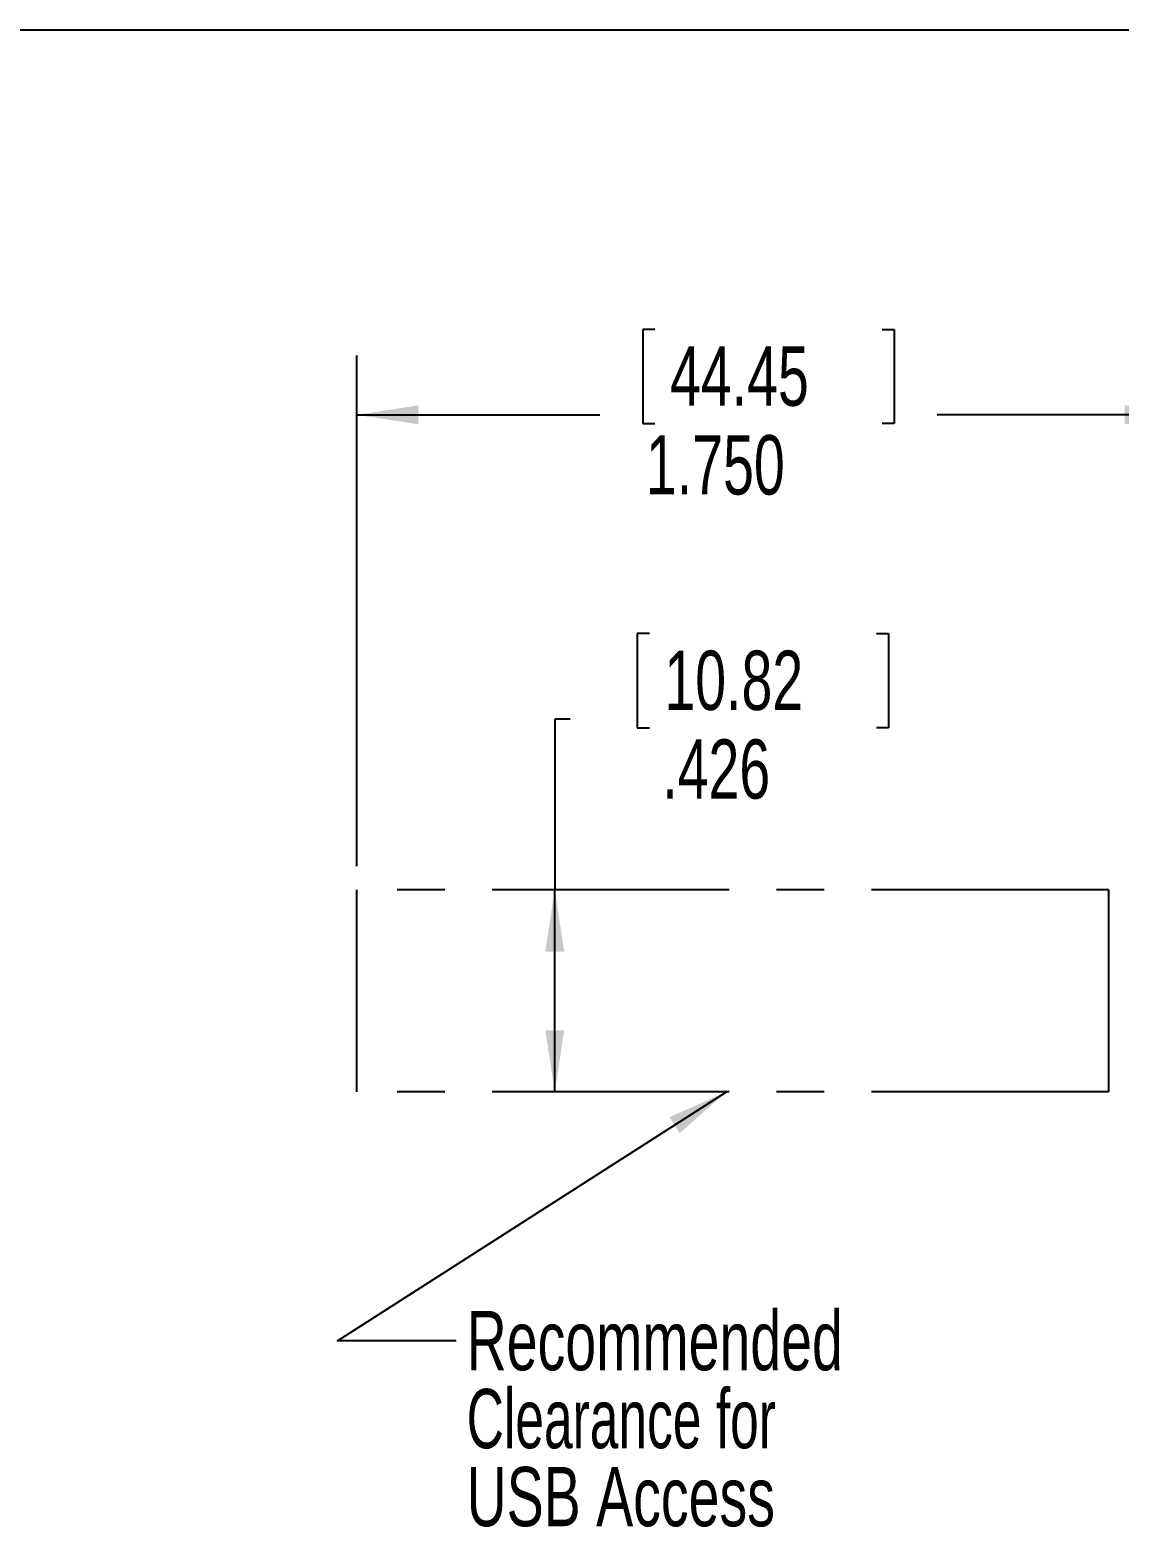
# Model space of a CAD drawing. Extents: x 0.3 to 16.8, y 0.3 to 10.8.
# Drawn here: x 4.646 to 6.943, y 7.611 to 10.767 of the extents above; entities that cross this region are included whole.
import ezdxf
from ezdxf.enums import TextEntityAlignment as Align

# ---------------------------------------------------------------- set-up
doc = ezdxf.new("R2010")
doc.units = 0
doc.linetypes.add('CENTERX2', pattern=[0.8, 0.5, -0.1, 0.1, -0.1])
doc.layers.get('0').update_dxf_attribs({"linetype": 'CONTINUOUS'})
doc.layers.add('FORMAT', color=7, linetype='CONTINUOUS')
doc.dimstyles.new('SLDDIMSTYLE0', dxfattribs={"dimtxt": 0.125, "dimasz": 0.13, "dimexe": 0, "dimexo": 0.0625, "dimgap": 0.03125, "dimtad": 0, "dimtih": 1, "dimtoh": 1, "dimrnd": 1e-09, "dimzin": 4, "dimsah": 1, "dimcen": 0.09, "dimazin": 3, "dimtfac": 1, "dimtofl": 0, "dimtmove": 0, "dimatfit": 3})
doc.dimstyles.new('SLDDIMSTYLE3', dxfattribs={"dimtxt": 0.125, "dimasz": 0.13, "dimexe": 0, "dimexo": 0.0625, "dimgap": 0.03125, "dimtad": 0, "dimtih": 1, "dimtoh": 1, "dimrnd": 1e-09, "dimzin": 12, "dimsah": 1, "dimcen": 0.09, "dimazin": 3, "dimtfac": 1, "dimtofl": 0, "dimtmove": 0, "dimatfit": 3})

# ---------------------------------------------------------------- blocks, each defined once
blk = doc.blocks.new('SW_BROKEN_VIEW_0')
at = {"color": 0, "linetype": 'CENTERX2'}
for p, q in [((0, 0), (-1.5858, 0)), ((-1.5858, 0), (-1.5858, -0.426)), ((0, 0), (0, -0.426)), ((0, -0.426), (-1.5858, -0.426))]:
    blk.add_line(p, q, dxfattribs=at)
blk = doc.blocks.new('_D_5')
at = {"layer": 'FORMAT'}
for p, q in [((5.9644, 10.1358), (5.939, 10.1358)), ((5.939, 10.1358), (5.939, 9.9373)), ((6.4435, 10.1358), (6.4689, 10.1358)), ((6.4689, 10.1358), (6.4689, 9.9373)), ((5.3354, 9.0044), (5.3354, 10.0807)), ((7.0854, 8.9903), (7.0854, 10.0807)), ((5.3354, 9.9557), (5.8485, 9.9557)), ((7.0854, 9.9557), (6.5595, 9.9557)), ((5.939, 9.9373), (5.9644, 9.9373)), ((6.4689, 9.9373), (6.4435, 9.9373))]:
    blk.add_line(p, q, dxfattribs=at)
for points in [[(5.3354, 9.9557), (5.4654, 9.9357), (5.4654, 9.9757)], [(7.0854, 9.9557), (6.9554, 9.9757), (6.9554, 9.9357)]]:
    blk.add_solid(points, dxfattribs=at)
at = {"layer": 'FORMAT', "width": 0.7}
for s, p in [('44.45', (5.9962, 9.9373, 0.0039)), ('1.750', (5.9454, 9.7503, 0.0039))]:
    blk.add_text(s, height=0.125, dxfattribs=at).set_placement(p, align=Align.BOTTOM_LEFT)
blk = doc.blocks.new('_D_6')
at = {"layer": 'FORMAT'}
for p, q in [((5.9526, 9.4945), (5.9272, 9.4945)), ((5.9272, 9.4945), (5.9272, 9.2961)), ((6.4317, 9.4945), (6.4571, 9.4945)), ((6.4571, 9.4945), (6.4571, 9.2961)), ((5.7859, 9.3145), (5.7531, 9.3145)), ((5.7531, 9.3145), (5.7531, 8.9544)), ((5.9272, 9.2961), (5.9526, 9.2961)), ((6.4571, 9.2961), (6.4317, 9.2961)), ((5.7531, 8.5284), (5.7531, 8.9544))]:
    blk.add_line(p, q, dxfattribs=at)
for points in [[(5.7531, 8.9544), (5.7331, 8.8244), (5.7731, 8.8244)], [(5.7531, 8.5284), (5.7731, 8.6584), (5.7331, 8.6584)]]:
    blk.add_solid(points, dxfattribs=at)
at = {"layer": 'FORMAT', "width": 0.7}
for s, p in [('10.82', (5.9843, 9.2961, 0.0039)), ('.426', (5.9797, 9.1091, 0.0039))]:
    blk.add_text(s, height=0.125, dxfattribs=at).set_placement(p, align=Align.BOTTOM_LEFT)
blk = doc.blocks.new('SW_NOTE_6')
at = {"layer": 'FORMAT', "color": 0}
blk.add_lwpolyline([(-0.5701, -0.5247), (-0.8201, -0.5247), (0, 0)], dxfattribs=at)
blk.add_solid([(0, 0), (-0.1203, -0.0532), (-0.0987, -0.0869)], dxfattribs=at)
for s, width, p in [('Recommended', 0.7, (-0.5479, -0.6242)), ('Clearance for ', 0.65, (-0.5479, -0.7886)), ('USB Access', 0.7, (-0.5479, -0.953))]:
    blk.add_text(s, height=0.125, dxfattribs=dict(at, width=width)).set_placement(p, align=Align.BOTTOM_LEFT)

msp = doc.modelspace()

# ---------------------------------------------------------------- linework, layer by layer
at = {"color": 7, "linetype": 'CONTINUOUS'}
msp.add_line((0.2513, 10.7671), (16.7513, 10.7671), dxfattribs=at)

# ---------------------------------------------------------------- block references
msp.add_blockref('SW_BROKEN_VIEW_0', (6.9211, 8.9544), dxfattribs=at)
at = {"layer": 'FORMAT'}
msp.add_blockref('SW_NOTE_6', (6.1152, 8.5284), dxfattribs=at)

# ---------------------------------------------------------------- dimensions: what is measured, and where the dimension line sits
dim = msp.add_linear_dim(base=(5.3354, 9.9557), p1=(7.0854, 8.9403), p2=(5.3354, 8.9544), dimstyle='SLDDIMSTYLE0', dxfattribs=at)
dim.commit()
dim.dimension.update_dxf_attribs({"geometry": '_D_5', "text_midpoint": (6.204, 9.9557), "dimtype": 160})
dim = msp.add_linear_dim(base=(5.7531, 8.9544), p1=(5.3354, 8.5284), p2=(5.3354, 8.9544), angle=90, dimstyle='SLDDIMSTYLE3', dxfattribs=at)
dim.commit()
dim.dimension.update_dxf_attribs({"geometry": '_D_6', "text_midpoint": (5.7531, 9.3145), "dimtype": 160})

doc.saveas('drawing.dxf')
